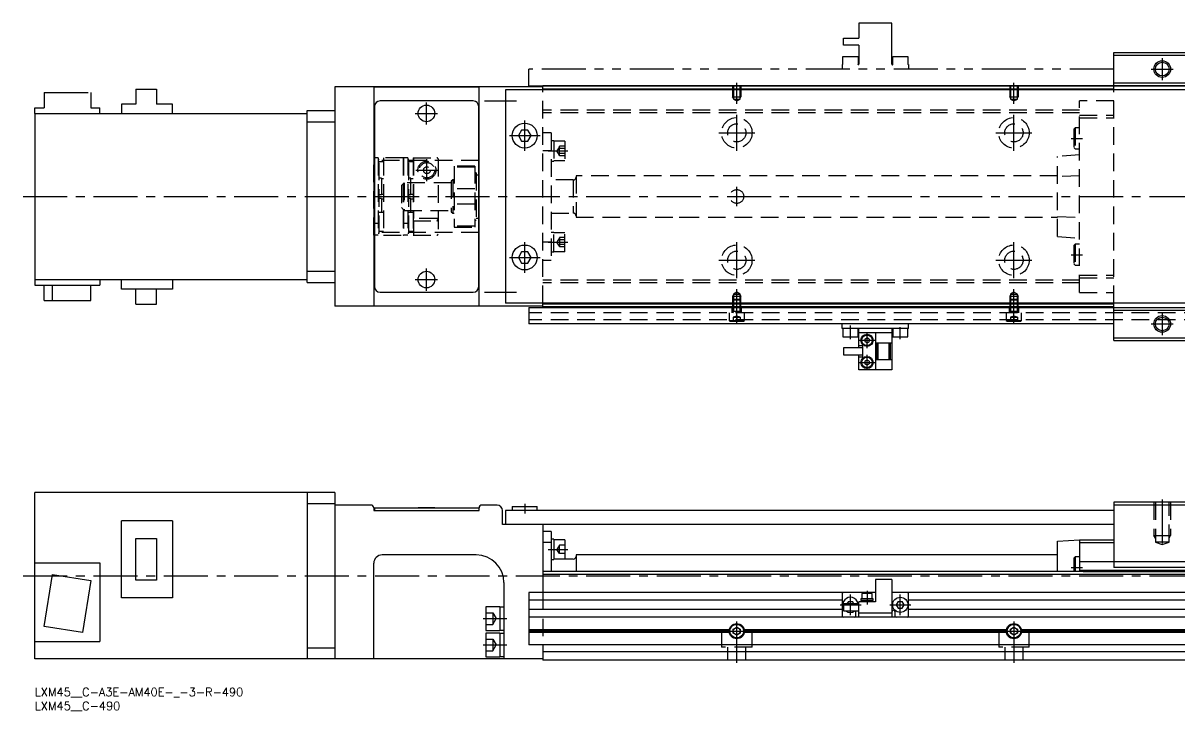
# Model space of a CAD drawing. Extents: x -4 to 827, y -8 to 240.
# Drawn here: x -4.2 to 413.2, y -8.3 to 240 of the extents above; entities that cross this region are included whole.
import ezdxf

# ---------------------------------------------------------------- set-up
doc = ezdxf.new("R2010")
doc.units = 0
doc.header["$LTSCALE"] = 0.5
for name, pattern in [('CENTER', [50.8, 31.75, -6.35, 6.35, -6.35]), ('DASHED', [19.05, 12.7, -6.35]), ('PHANTOM', [63.5, 31.75, -6.35, 6.35, -6.35, 6.35, -6.35])]:
    doc.linetypes.add(name, pattern=pattern)
for name, color, linetype in [('MSM_CENTER', 1, 'CENTER'), ('MSM_CONTINUOUS', 7, 'CONTINUOUS'), ('MSM_DASHED', 4, 'DASHED'), ('MSM_IMAGINARY', 6, 'PHANTOM'), ('MSM_NARROW', 5, 'CONTINUOUS'), ('MSM_PART_NUMBER', 7, 'CONTINUOUS')]:
    doc.layers.add(name, color=color, linetype=linetype)
doc.styles.get("Standard").update_dxf_attribs({"font": 'txt.shx', "height": 3, "bigfont": 'bigfont.shx'})

# ---------------------------------------------------------------- blocks, each defined once
blk = doc.blocks.new('*U8')
at = {"layer": 'MSM_PART_NUMBER'}
blk.add_text('LXM45__C-A3E-AM40E-_-3-R-490', height=3, dxfattribs=at).set_placement((0, -3))
blk = doc.blocks.new('*U9')
at = {"layer": 'MSM_PART_NUMBER'}
blk.add_text('LXM45__C-490', height=3, dxfattribs=at).set_placement((0, -8))

msp = doc.modelspace()

# ---------------------------------------------------------------- linework, layer by layer
at = {"layer": 'MSM_CENTER'}
for p, q in [((406.8, 227.38), (406.8, 219.38)), ((402.8, 223.38), (410.8, 223.38)), ((253.3, 210.87), (253.3, 218.38)), ((353.3, 210.87), (353.3, 218.38)), ((141.3, 203.38), (141.3, 211.38)), ((162.3, 211.88), (173.8, 211.88)), ((137.3, 207.38), (145.3, 207.38)), ((176.8, 193.88), (176.8, 204.88)), ((253.3, 193.88), (253.3, 206.88)), ((353.3, 193.88), (353.3, 206.88)), ((246.8, 200.38), (259.8, 200.38)), ((346.8, 200.38), (359.8, 200.38)), ((171.3, 199.38), (182.3, 199.38)), ((373.9, 198.38), (378, 198.38)), ((185.3, 193.83), (192.3, 193.83)), ((141.5, 182.88), (141.5, 190.88)), ((137.5, 186.88), (145.5, 186.88)), ((253.3, 173.88), (253.3, 180.88)), ((-4.2, 177.38), (687.3, 177.38)), ((176.8, 149.88), (176.8, 160.88)), ((185.3, 160.92), (192.3, 160.92)), ((253.3, 147.88), (253.3, 160.88)), ((353.3, 147.88), (353.3, 160.88)), ((171.3, 155.38), (182.3, 155.38)), ((373.9, 156.38), (378, 156.38)), ((141.3, 143.38), (141.3, 151.38)), ((246.8, 154.38), (259.8, 154.38)), ((346.8, 154.38), (359.8, 154.38)), ((137.3, 147.38), (145.3, 147.38)), ((162.3, 142.88), (173.8, 142.88)), ((253.3, 131.38), (253.3, 143.89)), ((353.3, 131.38), (353.3, 143.89)), ((406.8, 135.38), (406.8, 127.38)), ((294.3, 125.88), (294.3, 130.78)), ((312.3, 125.88), (312.3, 130.28)), ((402.8, 131.38), (410.8, 131.38)), ((297.49, 125.48), (303.11, 125.48)), ((300.3, 122.67), (300.3, 128.29)), ((297.49, 117.48), (303.11, 117.48)), ((300.3, 114.67), (300.3, 120.29)), ((406.8, 68), (406.8, 50.78)), ((141.3, 65.11), (141.3, 65)), ((176.8, 66.5), (176.8, 63)), ((185.3, 50), (192.3, 50)), ((373.9, 43.5), (378, 43.5)), ((-4.2, 40.5), (537.3, 40.5)), ((294.3, 26.25), (294.3, 33.75)), ((300.3, 35.1), (300.3, 30.1)), ((312.3, 26.25), (312.3, 33.75)), ((290.55, 30), (298.19, 30)), ((308.55, 30), (316.05, 30)), ((161.8, 25), (170.3, 25)), ((253.3, 9), (253.3, 24)), ((353.3, 24), (353.3, 9)), ((249.42, 20.5), (257.18, 20.5)), ((349.42, 20.5), (357.18, 20.5)), ((161.8, 15.5), (170.3, 15.5))]:
    msp.add_line(p, q, dxfattribs=at)
at = {"layer": 'MSM_CONTINUOUS'}
for p, q in [((389.3, 229.38), (470.3, 229.38)), ((389.3, 215.88), (389.3, 229.38)), ((389.3, 228.38), (470.3, 228.38)), ((673.3, 217.38), (183.3, 217.38)), ((183.3, 215.88), (183.3, 217.38)), ((389.3, 217.18), (183.3, 217.18)), ((389.3, 218.38), (470.3, 218.38)), ((389.3, 217.38), (470.3, 217.38)), ((108.3, 216.98), (108.3, 137.78)), ((183.3, 216.98), (108.3, 216.98)), ((122.3, 216.8), (122.3, 137.95)), ((160.3, 216.8), (122.3, 216.8)), ((160.3, 137.95), (160.3, 216.8)), ((684.8, 215.88), (169.8, 215.88)), ((169.8, 215.88), (169.8, 138.88)), ((389.3, 216.18), (183.3, 216.18)), ((122.6, 209.88), (122.6, 144.88)), ((158.2, 211.88), (124.6, 211.88)), ((160.2, 144.88), (160.2, 209.88)), ((0, 207.38), (0, 145.38)), ((0, 207.38), (98.3, 207.38)), ((98.3, 146.38), (98.3, 208.38)), ((98.3, 208.38), (108.3, 208.38)), ((122.6, 207.48), (122.3, 207.48)), ((98.3, 204.38), (108.3, 204.38)), ((122.6, 202.98), (122.3, 202.98)), ((175.65, 201.38), (174.49, 199.38)), ((177.95, 201.38), (175.65, 201.38)), ((179.11, 199.38), (177.95, 201.38)), ((174.49, 199.38), (175.65, 197.38)), ((175.65, 197.38), (177.95, 197.38)), ((177.95, 197.38), (179.11, 199.38)), ((122.6, 190.38), (122.3, 190.38)), ((160.3, 190.38), (160.2, 190.38)), ((160.3, 185.13), (160.2, 185.13)), ((160.2, 169.63), (160.3, 169.63)), ((122.6, 164.38), (122.3, 164.38)), ((160.3, 164.38), (160.2, 164.38)), ((175.65, 157.38), (174.49, 155.38)), ((174.49, 155.38), (175.65, 153.38)), ((177.95, 157.38), (175.65, 157.38)), ((179.11, 155.38), (177.95, 157.38)), ((177.95, 153.38), (179.11, 155.38)), ((98.3, 150.38), (108.3, 150.38)), ((122.6, 151.78), (122.3, 151.78)), ((160.3, 151.78), (160.2, 151.78)), ((175.65, 153.38), (177.95, 153.38)), ((0, 147.38), (98.3, 147.38)), ((23.5, 147.38), (23.5, 145.38)), ((31.35, 143.98), (31.35, 147.38)), ((49.7, 147.38), (49.7, 143.98)), ((98.3, 146.38), (108.3, 146.38)), ((122.3, 147.28), (122.6, 147.28)), ((0, 145.38), (23.5, 145.38)), ((3.4, 139.88), (3.4, 145.38)), ((6.37, 139.88), (6.37, 145.38)), ((20.2, 139.88), (20.2, 145.38)), ((49.7, 143.98), (31.35, 143.98)), ((36.47, 138.58), (36.47, 143.98)), ((43.93, 138.58), (43.93, 143.98)), ((124.6, 142.88), (158.2, 142.88)), ((3.4, 139.88), (20.2, 139.88)), ((36.47, 138.58), (43.93, 138.58)), ((183.3, 137.78), (108.3, 137.78)), ((122.3, 137.95), (160.3, 137.95)), ((684.8, 138.88), (169.8, 138.88)), ((183.3, 137.38), (183.3, 138.88)), ((389.3, 138.58), (183.3, 138.58)), ((389.3, 125.38), (389.3, 138.88)), ((178.3, 137.38), (470.3, 137.38)), ((178.3, 137.38), (178.3, 131.38)), ((389.3, 137.58), (183.3, 137.58)), ((389.3, 136.38), (470.3, 136.38)), ((389.3, 131.38), (178.3, 131.38)), ((291.3, 129.78), (291.3, 131.38)), ((315.3, 129.78), (291.3, 129.78)), ((291.55, 129.78), (291.55, 126.78)), ((297.05, 126.78), (297.05, 129.78)), ((297.3, 122.73), (297.3, 129.64)), ((309.3, 129.64), (309.3, 114.78)), ((309.55, 129.78), (309.55, 126.78)), ((315.05, 126.78), (315.05, 129.78)), ((315.3, 129.78), (315.3, 131.38)), ((291.55, 126.78), (297.05, 126.78)), ((309.3, 128.18), (297.3, 128.18)), ((300.3, 126.34), (299.55, 125.91)), ((299.55, 125.91), (299.55, 125.04)), ((301.05, 125.91), (300.3, 126.34)), ((301.05, 125.91), (301.05, 125.04)), ((303.3, 128.18), (303.3, 114.78)), ((309.55, 126.78), (315.05, 126.78)), ((389.3, 126.38), (470.3, 126.38)), ((389.3, 125.38), (470.3, 125.38)), ((291.8, 122.73), (291.8, 120.23)), ((298.8, 122.73), (291.8, 122.73)), ((298.8, 123.48), (297.3, 123.48)), ((298.8, 119.48), (298.8, 123.48)), ((299.55, 125.04), (300.3, 124.61)), ((300.3, 124.61), (301.05, 125.04)), ((309.3, 124.48), (303.3, 124.48)), ((303.8, 118.48), (303.8, 124.48)), ((304.3, 118.48), (304.3, 124.48)), ((308.3, 118.48), (308.3, 124.48)), ((308.8, 118.48), (308.8, 124.48)), ((291.8, 120.23), (298.8, 120.23)), ((297.3, 114.78), (297.3, 120.23)), ((297.3, 119.48), (298.8, 119.48)), ((300.3, 118.34), (299.55, 117.91)), ((299.55, 117.91), (299.55, 117.04)), ((299.55, 117.04), (300.3, 116.61)), ((301.05, 117.91), (300.3, 118.34)), ((300.3, 116.61), (301.05, 117.04)), ((301.05, 117.91), (301.05, 117.04)), ((309.3, 118.48), (303.3, 118.48)), ((309.3, 114.78), (297.3, 114.78)), ((0, 10.5), (0, 70.5)), ((108.3, 70.5), (0, 70.5)), ((98.3, 70.5), (98.3, 10.5)), ((108.3, 70.5), (108.3, 10.5)), ((389.3, 67), (389.3, 43.5)), ((470.3, 67), (389.3, 67)), ((108.3, 66.5), (98.3, 66.5)), ((121.3, 66), (108.3, 66)), ((122.3, 65), (122.3, 64)), ((122.3, 64), (160.3, 64)), ((122.6, 65), (160.2, 65)), ((122.6, 65), (122.6, 64)), ((138.3, 65.1), (144.3, 65.1)), ((138.3, 65.1), (138.3, 65)), ((144.3, 65), (144.3, 65.1)), ((160.2, 65), (160.2, 64)), ((160.3, 64), (160.3, 65)), ((166.8, 66), (161.3, 66)), ((168.8, 59), (168.8, 64)), ((169.8, 64), (169.8, 59)), ((389.3, 64), (169.8, 64)), ((172.3, 65.5), (172.3, 64)), ((172.3, 65.5), (181.3, 65.5)), ((181.3, 64), (181.3, 65.5)), ((470.3, 66), (389.3, 66)), ((31.35, 32.5), (31.35, 60.3)), ((49.7, 60.3), (31.35, 60.3)), ((49.7, 60.3), (49.7, 32.5)), ((389.3, 59), (168.8, 59)), ((183.3, 59), (183.3, 34.5)), ((186.3, 56.5), (183.3, 56.5)), ((186.3, 56.47), (186.3, 42)), ((36.47, 38.85), (36.47, 53.95)), ((36.47, 53.95), (43.93, 53.95)), ((43.93, 53.95), (43.93, 38.85)), ((186.3, 52.5), (183.3, 52.5)), ((187.3, 53.65), (186.3, 53.65)), ((187.3, 53.62), (187.3, 46.35)), ((191.3, 53.5), (187.3, 53.5)), ((191.3, 53.5), (191.3, 46.5)), ((369, 53), (377, 53.5)), ((369, 42), (369, 53)), ((377, 53.5), (389.3, 53.5)), ((377, 53.5), (377, 42)), ((377, 52.5), (389.3, 52.5)), ((159.3, 48), (125.3, 48)), ((186.3, 46.35), (187.3, 46.35)), ((194.3, 46.5), (187.28, 46.5)), ((195.3, 48), (195.3, 42)), ((369, 48), (195.3, 48)), ((375.4, 47.3), (374.9, 46.8)), ((374.9, 46.8), (374.9, 42)), ((377, 47.3), (375.4, 47.3)), ((375.4, 47.3), (375.4, 42)), ((0, 45.2), (23.5, 45.2)), ((23.5, 45.2), (23.5, 16.8)), ((122.3, 10.5), (122.3, 45)), ((422.3, 42), (183.3, 42)), ((482.6, 45.5), (377, 45.5)), ((422.3, 42.4), (377, 42.4)), ((378.3, 42), (422.3, 42)), ((470.3, 43.5), (389.3, 43.5)), ((3.4, 22.21), (6.37, 40.98)), ((6.37, 40.98), (20.2, 38.79)), ((20.2, 38.79), (17.23, 20.02)), ((43.93, 38.85), (36.47, 38.85)), ((169.3, 38), (169.3, 10.5)), ((422.3, 41), (183.3, 41)), ((309.3, 39.1), (303.3, 39.1)), ((303.3, 39.1), (303.3, 31.1)), ((309.3, 39.1), (309.3, 25.5)), ((178.3, 34.5), (178.3, 15.5)), ((303.3, 34.5), (178.3, 34.5)), ((291.3, 34), (291.3, 26)), ((298.4, 34.1), (298.4, 32.1)), ((302.2, 34.1), (298.4, 34.1)), ((302.2, 32.1), (302.2, 34.1)), ((428.3, 34.5), (309.3, 34.5)), ((315.3, 26), (315.3, 34)), ((49.7, 32.5), (31.35, 32.5)), ((167.8, 29.25), (162.8, 29.25)), ((162.8, 29.25), (162.8, 20.75)), ((167.8, 29.25), (167.8, 20.75)), ((291.3, 31.7), (178.3, 31.7)), ((291.3, 30.3), (291.12, 30)), ((291.12, 30), (291.3, 29.7)), ((297.3, 30.35), (291.8, 30.35)), ((291.8, 30.35), (291.8, 27.85)), ((293.58, 31.25), (293.06, 30.35)), ((293.58, 31.25), (295.02, 31.25)), ((295.54, 30.35), (295.02, 31.25)), ((303.3, 31.1), (297.3, 31.1)), ((297.3, 25.5), (297.3, 31.1)), ((298.1, 32.1), (298.1, 31.6)), ((302.5, 32.1), (298.1, 32.1)), ((302.5, 31.6), (298.1, 31.6)), ((298.3, 31.6), (298.3, 31.1)), ((302.3, 31.1), (302.3, 31.6)), ((302.5, 31.6), (302.5, 32.1)), ((311.58, 31.25), (310.86, 30)), ((310.86, 30), (311.58, 28.75)), ((311.58, 31.25), (313.02, 31.25)), ((313.74, 30), (313.02, 31.25)), ((313.02, 28.75), (313.74, 30)), ((416.3, 31.7), (315.3, 31.7)), ((315.48, 30), (315.3, 30.3)), ((315.3, 29.7), (315.48, 30)), ((169.3, 29.15), (167.8, 29.15)), ((291.3, 28.3), (178.3, 28.3)), ((678.3, 25.5), (178.3, 25.5)), ((291.8, 27.85), (297.3, 27.85)), ((296.3, 26), (296.3, 27.6)), ((297.3, 27.15), (309.3, 27.15)), ((297.3, 27.1), (309.3, 27.1)), ((297.35, 27.15), (297.35, 27.1)), ((309.25, 27.15), (309.25, 27.1)), ((310.3, 27.6), (310.3, 26)), ((311.58, 28.75), (313.02, 28.75)), ((416.3, 28.3), (315.3, 28.3)), ((17.23, 20.02), (3.4, 22.21)), ((250.6, 21), (178.3, 21)), ((252.05, 21.22), (253.3, 21.94)), ((252.05, 19.78), (252.05, 21.22)), ((253.3, 21.94), (254.55, 21.22)), ((254.55, 21.22), (254.55, 19.78)), ((350.6, 21), (256, 21)), ((352.05, 21.22), (353.3, 21.94)), ((352.05, 19.78), (352.05, 21.22)), ((353.3, 21.94), (354.55, 21.22)), ((354.55, 21.22), (354.55, 19.78)), ((450.6, 21), (356, 21)), ((0, 16.8), (23.5, 16.8)), ((162.8, 20.75), (167.8, 20.75)), ((167.8, 19.75), (162.8, 19.75)), ((162.8, 19.75), (162.8, 11.25)), ((167.8, 20.85), (169.3, 20.85)), ((167.8, 19.75), (167.8, 11.25)), ((169.3, 19.65), (167.8, 19.65)), ((250.55, 20.5), (178.3, 20.5)), ((250.6, 20), (178.3, 20)), ((253.3, 19.06), (252.05, 19.78)), ((254.55, 19.78), (253.3, 19.06)), ((350.6, 20), (256, 20)), ((350.55, 20.5), (256.05, 20.5)), ((353.3, 19.06), (352.05, 19.78)), ((354.55, 19.78), (353.3, 19.06)), ((450.6, 20), (356, 20)), ((450.55, 20.5), (356.05, 20.5)), ((98.3, 14.5), (108.3, 14.5)), ((678.3, 15.5), (178.3, 15.5)), ((183.3, 15.5), (183.3, 10)), ((673.3, 13), (183.3, 13)), ((183.3, 10.5), (0, 10.5)), ((162.8, 11.25), (167.8, 11.25)), ((167.8, 11.35), (169.3, 11.35)), ((673.3, 10), (183.3, 10))]:
    msp.add_line(p, q, dxfattribs=at)
for centre, radius in [((406.8, 223.38), 2.46), ((141.3, 207.38), 3), ((176.8, 199.38), 4.5), ((176.8, 155.38), 4.5), ((141.3, 147.38), 3), ((406.8, 131.38), 2.46), ((300.3, 125.48), 2.2), ((300.3, 125.48), 1.9), ((300.3, 117.48), 2.2), ((300.3, 117.48), 1.9), ((312.3, 30), 2.75), ((253.3, 20.5), 2.75), ((253.3, 20.5), 2.45), ((253.3, 20.5), 1.25), ((353.3, 20.5), 2.75), ((353.3, 20.5), 2.45), ((353.3, 20.5), 1.25)]:
    msp.add_circle(centre, radius, dxfattribs=at)
for centre, radius, start, end in [((124.6, 209.88), 2, 90, 180), ((158.2, 209.88), 2, 0, 90), ((124.6, 144.88), 2, 180, 270), ((158.2, 144.88), 2, 270, 0), ((297.05, 129.24), 0.531, 67.7887, 89.707), ((297.2, 129.65), 0.0991, 355.8281, 61.8151), ((309.4, 129.65), 0.0991, 118.1849, 184.1719), ((309.55, 129.24), 0.531, 90.293, 112.2113), ((121.3, 65), 1, 0, 90), ((161.3, 65), 1, 90.3138, 180), ((166.77, 63.97), 2.03, 0.8442, 89.1558), ((125.3, 45), 3, 90, 180), ((159.3, 38), 10, 0, 90), ((194.3, 47.5), 1, 270, 0), ((291.8, 34), 0.5, 90, 180), ((314.8, 34), 0.5, 0, 90), ((294.3, 30), 2.75, 7.312, 204.62), ((291.8, 26), 0.5, 180, 270), ((294.3, 30), 2.75, 231.4273, 308.5727), ((295.8, 26), 0.5, 270, 0), ((296.8, 27.6), 0.5, 150, 180), ((296.78, 27.59), 0.517, 4.3661, 29.8325), ((309.8, 27.6), 0.5, 0, 180), ((310.8, 26), 0.5, 180, 270), ((314.8, 26), 0.5, 270, 0)]:
    msp.add_arc(centre, radius, start, end, dxfattribs=at)
at = {"layer": 'MSM_DASHED'}
for p, q in [((251.8, 217.38), (251.8, 213.38)), ((252.07, 217.38), (252.07, 212.58)), ((254.53, 212.58), (254.53, 217.38)), ((254.8, 217.38), (254.8, 213.38)), ((351.8, 217.38), (351.8, 213.38)), ((352.07, 217.38), (352.07, 212.58)), ((354.53, 212.58), (354.53, 217.38)), ((354.8, 217.38), (354.8, 213.38)), ((122.3, 216.8), (122.3, 216.98)), ((183.3, 138.88), (183.3, 215.88)), ((251.8, 213.38), (254.8, 213.38)), ((252.07, 212.91), (251.8, 213.38)), ((254.53, 212.91), (254.8, 213.38)), ((351.8, 213.38), (354.8, 213.38)), ((352.07, 212.91), (351.8, 213.38)), ((354.53, 212.91), (354.8, 213.38)), ((389.3, 138.88), (389.3, 215.88)), ((252.07, 212.58), (253.3, 211.87)), ((252.07, 212.58), (254.53, 212.58)), ((253.3, 211.87), (254.53, 212.58)), ((352.07, 212.58), (354.53, 212.58)), ((352.07, 212.58), (353.3, 211.87)), ((353.3, 211.87), (354.53, 212.58)), ((377, 142.78), (377, 211.98)), ((389.3, 211.98), (377, 211.98)), ((377, 208.52), (183.3, 208.52)), ((377, 207.63), (183.3, 207.63)), ((377, 206.73), (389.3, 206.73)), ((377, 205.73), (389.3, 205.73)), ((186.3, 200.38), (183.3, 200.38)), ((186.3, 200.38), (186.3, 154.38)), ((375.4, 202.18), (374.9, 201.68)), ((374.9, 201.68), (374.9, 195.08)), ((377, 202.18), (375.4, 202.18)), ((375.4, 202.18), (375.4, 194.58)), ((187.3, 197.48), (186.3, 197.48)), ((187.3, 197.48), (187.3, 190.18)), ((191.3, 197.33), (187.3, 197.33)), ((191.3, 197.33), (191.3, 190.33)), ((186.3, 193.9), (183.3, 193.9)), ((189.3, 195.33), (188.43, 193.83)), ((189.3, 192.33), (188.43, 193.83)), ((189.3, 192.1), (189.3, 195.56)), ((191.3, 195.56), (189.3, 195.56)), ((191.3, 194.7), (189.3, 194.7)), ((191.3, 192.96), (189.3, 192.96)), ((191.3, 192.1), (189.3, 192.1)), ((377, 192.38), (369, 191.82)), ((374.9, 195.08), (375.4, 194.58)), ((375.4, 194.58), (377, 194.58)), ((122.4, 191.35), (122.3, 191.24)), ((122.3, 163.48), (122.3, 191.28)), ((123.9, 191.35), (122.4, 191.35)), ((122.4, 191.35), (122.4, 167.8)), ((160.2, 190.38), (122.6, 190.38)), ((123.9, 191.35), (123.9, 163.41)), ((124.3, 190.58), (123.9, 190.58)), ((124.3, 164.18), (124.3, 190.58)), ((125.8, 189.85), (124.3, 189.85)), ((132.9, 191.38), (125.8, 191.38)), ((125.8, 191.38), (125.8, 163.38)), ((133, 191.28), (132.9, 191.38)), ((132.9, 191.38), (132.9, 163.38)), ((133.1, 191.35), (133, 191.24)), ((133, 191.28), (133, 163.48)), ((134.6, 191.35), (133.1, 191.35)), ((133.1, 191.35), (133.1, 167.8)), ((134.6, 191.35), (134.6, 163.41)), ((135, 190.58), (134.6, 190.58)), ((135, 164.18), (135, 190.58)), ((136.5, 189.85), (135, 189.85)), ((136.5, 191.27), (136.6, 191.37)), ((136.5, 191.27), (136.5, 163.48)), ((136.6, 191.37), (145.1, 191.37)), ((136.6, 191.37), (136.6, 169.45)), ((145.5, 190.97), (145.5, 163.78)), ((151.3, 188.38), (151.3, 166.38)), ((158.8, 188.38), (151.3, 188.38)), ((158.8, 188.01), (151.3, 188.01)), ((158.8, 188.38), (158.8, 166.38)), ((186.3, 190.18), (187.3, 190.18)), ((187.3, 190.33), (191.3, 190.33)), ((369, 162.93), (369, 191.82)), ((125.05, 183.99), (124.3, 183.99)), ((125.05, 183.99), (125.05, 178.09)), ((125.8, 183.79), (125.05, 183.79)), ((135.75, 183.99), (135, 183.99)), ((135.75, 178.09), (135.75, 183.99)), ((136.5, 183.79), (135.75, 183.79)), ((159.3, 185.88), (158.8, 185.88)), ((159.3, 185.88), (159.3, 168.88)), ((160.2, 185.13), (159.3, 185.13)), ((195.3, 184.88), (195.3, 169.88)), ((369, 184.88), (195.3, 184.88)), ((377, 184.86), (369, 184.61)), ((133.3, 182.38), (132.3, 181.38)), ((132.3, 181.38), (132.3, 173.38)), ((150.3, 182.38), (133.3, 182.38)), ((133.3, 182.38), (133.3, 172.38)), ((150.8, 183.38), (150.3, 182.88)), ((150.3, 182.88), (150.3, 171.88)), ((150.8, 183.38), (150.8, 171.38)), ((151.3, 183.38), (150.8, 183.38)), ((158.8, 180.17), (151.3, 180.17)), ((194.3, 183.38), (186.3, 183.38)), ((194.3, 183.38), (194.3, 171.38)), ((124.3, 178.09), (125.05, 178.09)), ((125.05, 176.67), (124.3, 176.67)), ((125.05, 178.29), (125.8, 178.29)), ((125.05, 176.67), (125.05, 171.61)), ((125.8, 176.47), (125.05, 176.47)), ((135, 178.09), (135.75, 178.09)), ((135.75, 176.67), (135, 176.67)), ((135.75, 178.29), (136.5, 178.29)), ((135.75, 171.61), (135.75, 176.67)), ((136.5, 176.47), (135.75, 176.47)), ((125.8, 171.61), (124.3, 171.61)), ((132.3, 173.38), (133.3, 172.38)), ((133.3, 172.38), (150.3, 172.38)), ((136.5, 171.61), (135, 171.61)), ((150.3, 171.88), (150.8, 171.38)), ((150.8, 171.38), (151.3, 171.38)), ((158.8, 174.58), (151.3, 174.58)), ((186.3, 171.38), (194.3, 171.38)), ((122.3, 167.9), (122.4, 167.8)), ((122.4, 167.8), (123.9, 167.8)), ((133, 167.9), (133.1, 167.8)), ((133.1, 167.8), (134.6, 167.8)), ((136.6, 169.45), (136.5, 169.51)), ((136.5, 168.71), (136.6, 168.65)), ((145.1, 169.45), (136.6, 169.45)), ((136.6, 168.65), (145.1, 168.65)), ((136.6, 168.65), (136.6, 163.38)), ((158.8, 168.88), (159.3, 168.88)), ((159.3, 169.63), (160.2, 169.63)), ((195.3, 169.88), (369, 169.88)), ((232.5, 169.89), (241.8, 169.89)), ((369, 170.14), (377, 169.89)), ((122.4, 163.41), (122.3, 163.52)), ((123.9, 163.41), (122.4, 163.41)), ((160.2, 164.38), (122.6, 164.38)), ((123.9, 164.18), (124.3, 164.18)), ((124.3, 164.91), (125.8, 164.91)), ((125.8, 163.38), (132.9, 163.38)), ((132.9, 163.38), (133, 163.48)), ((133.1, 163.41), (133, 163.52)), ((134.6, 163.41), (133.1, 163.41)), ((134.6, 164.18), (135, 164.18)), ((135, 164.91), (136.5, 164.91)), ((136.5, 163.48), (136.6, 163.38)), ((136.6, 163.38), (145.1, 163.38)), ((158.8, 166.74), (151.3, 166.74)), ((151.3, 166.38), (158.8, 166.38)), ((186.3, 164.57), (187.3, 164.57)), ((187.3, 157.27), (187.3, 164.57)), ((187.3, 164.42), (191.3, 164.42)), ((191.3, 157.42), (191.3, 164.42)), ((369, 162.93), (377, 162.38)), ((186.3, 160.85), (183.3, 160.85)), ((189.3, 162.42), (188.43, 160.92)), ((189.3, 159.42), (188.43, 160.92)), ((189.3, 162.65), (189.3, 159.19)), ((191.3, 162.65), (189.3, 162.65)), ((191.3, 161.79), (189.3, 161.79)), ((191.3, 160.05), (189.3, 160.05)), ((191.3, 159.19), (189.3, 159.19)), ((375.4, 160.18), (374.9, 159.68)), ((374.9, 159.68), (374.9, 153.08)), ((377, 160.18), (375.4, 160.18)), ((375.4, 160.18), (375.4, 152.58)), ((187.3, 157.27), (186.3, 157.27)), ((191.3, 157.42), (187.3, 157.42)), ((183.3, 154.38), (186.3, 154.38)), ((374.9, 153.08), (375.4, 152.58)), ((375.4, 152.58), (377, 152.58)), ((377, 147.13), (183.3, 147.13)), ((377, 146.23), (183.3, 146.23)), ((377, 149.03), (389.3, 149.03)), ((377, 148.03), (389.3, 148.03)), ((253.3, 142.89), (252.07, 142.18)), ((252.07, 142.18), (252.07, 135.84)), ((252.07, 142.18), (254.53, 142.18)), ((254.53, 142.18), (253.3, 142.89)), ((254.53, 135.84), (254.53, 142.18)), ((353.3, 142.89), (352.07, 142.18)), ((352.07, 142.18), (352.07, 135.84)), ((352.07, 142.18), (354.53, 142.18)), ((354.53, 142.18), (353.3, 142.89)), ((354.53, 135.84), (354.53, 142.18)), ((377, 142.78), (389.3, 142.78)), ((122.3, 137.95), (122.3, 137.78)), ((252.07, 141.84), (251.8, 141.38)), ((251.8, 141.38), (251.8, 135.38)), ((251.8, 141.38), (254.8, 141.38)), ((252.07, 140.38), (251.8, 140.1)), ((251.8, 140.1), (254.8, 140.1)), ((252.07, 140.38), (254.53, 140.38)), ((254.53, 141.84), (254.8, 141.38)), ((254.8, 140.1), (254.53, 140.38)), ((254.8, 135.38), (254.8, 141.38)), ((352.07, 141.84), (351.8, 141.38)), ((351.8, 141.38), (351.8, 135.38)), ((351.8, 141.38), (354.8, 141.38)), ((352.07, 140.38), (351.8, 140.1)), ((351.8, 140.1), (354.8, 140.1)), ((352.07, 140.38), (354.53, 140.38)), ((354.53, 141.84), (354.8, 141.38)), ((354.8, 140.1), (354.53, 140.38)), ((354.8, 135.38), (354.8, 141.38)), ((678.3, 135.38), (178.3, 135.38)), ((250.55, 135.38), (250.55, 132.68)), ((251.55, 137.38), (251.55, 135.38)), ((254.8, 135.84), (251.8, 135.84)), ((252.07, 135.84), (251.8, 135.38)), ((253.3, 134.21), (252.05, 133.88)), ((252.05, 133.88), (252.05, 132.38)), ((252.05, 133.88), (254.55, 133.88)), ((254.55, 133.88), (253.3, 134.21)), ((253.3, 133.88), (253.3, 132.38)), ((254.53, 135.84), (254.8, 135.38)), ((254.55, 133.88), (254.55, 132.38)), ((255.05, 135.38), (255.05, 137.38)), ((256.05, 132.68), (256.05, 135.38)), ((350.55, 135.38), (350.55, 132.68)), ((351.55, 137.38), (351.55, 135.38)), ((354.8, 135.84), (351.8, 135.84)), ((352.07, 135.84), (351.8, 135.38)), ((353.3, 134.21), (352.05, 133.88)), ((352.05, 133.88), (352.05, 132.38)), ((352.05, 133.88), (354.55, 133.88)), ((354.55, 133.88), (353.3, 134.21)), ((353.3, 133.88), (353.3, 132.38)), ((354.53, 135.84), (354.8, 135.38)), ((354.55, 133.88), (354.55, 132.38)), ((355.05, 135.38), (355.05, 137.38)), ((356.05, 132.68), (356.05, 135.38)), ((678.3, 132.88), (178.3, 132.88)), ((250.55, 132.68), (250.85, 132.38)), ((250.55, 132.68), (256.05, 132.68)), ((250.85, 132.38), (255.75, 132.38)), ((255.75, 132.38), (256.05, 132.68)), ((350.55, 132.68), (350.85, 132.38)), ((350.55, 132.68), (356.05, 132.68)), ((350.85, 132.38), (355.75, 132.38)), ((355.75, 132.38), (356.05, 132.68)), ((403.8, 67), (403.8, 55)), ((404.34, 67), (404.34, 52.6)), ((409.26, 52.6), (409.26, 67)), ((409.8, 67), (409.8, 55)), ((403.8, 55), (409.8, 55)), ((404.34, 54.06), (403.8, 55)), ((409.26, 54.06), (409.8, 55)), ((189.3, 51.5), (188.43, 50)), ((189.3, 48.5), (189.3, 51.5)), ((191.3, 51.5), (189.3, 51.5)), ((404.34, 52.6), (406.8, 51.78)), ((409.26, 52.6), (404.34, 52.6)), ((406.8, 51.78), (409.26, 52.6)), ((189.3, 48.5), (188.43, 50)), ((189.3, 50), (191.3, 50)), ((191.3, 48.5), (189.3, 48.5)), ((183.3, 34.5), (183.3, 15.5)), ((162.8, 27.13), (165.3, 27.13)), ((165.3, 27.13), (165.3, 22.88)), ((165.3, 27.13), (166.53, 25)), ((162.8, 25), (165.3, 25)), ((162.8, 22.88), (165.3, 22.88)), ((165.3, 22.88), (166.53, 25)), ((247.8, 21), (247.8, 14.7)), ((258.8, 14.7), (258.8, 21)), ((347.8, 21), (347.8, 14.7)), ((358.8, 14.7), (358.8, 21)), ((162.8, 17.63), (165.3, 17.63)), ((165.3, 17.63), (165.3, 13.38)), ((165.3, 17.63), (166.53, 15.5)), ((162.8, 15.5), (165.3, 15.5)), ((162.8, 13.38), (165.3, 13.38)), ((165.3, 13.38), (166.53, 15.5)), ((258.8, 14.7), (247.8, 14.7)), ((250, 14.7), (250, 10)), ((256.6, 10), (256.6, 14.7)), ((358.8, 14.7), (347.8, 14.7)), ((350, 14.7), (350, 10)), ((356.6, 10), (356.6, 14.7))]:
    msp.add_line(p, q, dxfattribs=at)
for centre, radius in [((253.3, 200.38), 5.5), ((353.3, 200.38), 5.5), ((253.3, 200.38), 3.3), ((353.3, 200.38), 3.3), ((141.5, 186.88), 3.25), ((141.5, 186.88), 2.75), ((141.5, 186.88), 1.23), ((253.3, 177.38), 2.5), ((253.3, 154.38), 5.5), ((353.3, 154.38), 5.5), ((253.3, 154.38), 3.3), ((353.3, 154.38), 3.3)]:
    msp.add_circle(centre, radius, dxfattribs=at)
for centre, radius, start, end in [((145.1, 190.97), 0.4, 0.0053, 89.957), ((194.3, 184.38), 1, 270, 0), ((194.3, 170.38), 1, 0, 90), ((145.12, 169.89), 0.441, 267.2979, 328.6423), ((145.1, 169.05), 0.4, 270, 0), ((145.1, 163.78), 0.4, 270, 0)]:
    msp.add_arc(centre, radius, start, end, dxfattribs=at)
at = {"layer": 'MSM_IMAGINARY'}
for p, q in [((297.3, 239.98), (297.3, 234.53)), ((309.3, 239.98), (297.3, 239.98)), ((309.3, 225.11), (309.3, 239.98)), ((291.8, 232.03), (291.8, 234.53)), ((291.8, 234.53), (297.3, 234.53)), ((297.3, 232.03), (291.8, 232.03)), ((297.3, 232.03), (297.3, 225.11)), ((291.55, 227.98), (297.05, 227.98)), ((291.55, 224.98), (291.55, 227.98)), ((297.05, 227.98), (297.05, 224.98)), ((309.55, 227.98), (315.05, 227.98)), ((309.55, 224.98), (309.55, 227.98)), ((315.05, 227.98), (315.05, 224.98)), ((178.3, 217.38), (178.3, 223.38)), ((389.3, 223.38), (178.3, 223.38)), ((291.3, 224.98), (291.3, 223.38)), ((291.55, 224.98), (291.3, 224.98)), ((315.3, 224.98), (315.05, 224.98)), ((315.3, 224.98), (315.3, 223.38)), ((178.3, 217.38), (183.3, 217.38)), ((3.4, 214.88), (3.4, 209.38)), ((3.4, 214.88), (20.2, 214.88)), ((20.2, 214.88), (20.2, 209.38)), ((36.47, 216.18), (36.47, 210.78)), ((36.47, 216.18), (43.93, 216.18)), ((43.93, 216.18), (43.93, 210.78)), ((0, 209.38), (3.4, 209.38)), ((0, 207.38), (0, 209.38)), ((20.2, 209.38), (23.5, 209.38)), ((23.5, 207.38), (23.5, 209.38)), ((31.35, 210.78), (31.35, 207.38)), ((36.47, 210.78), (31.35, 210.78)), ((49.7, 210.78), (43.93, 210.78)), ((49.7, 207.38), (49.7, 210.78))]:
    msp.add_line(p, q, dxfattribs=at)
for centre, radius, start, end in [((297.06, 225.45), 0.475, 268.452, 292.8578), ((297.2, 225.1), 0.0991, 298.1849, 4.1719), ((309.4, 225.1), 0.0991, 175.8281, 241.8151), ((309.54, 225.45), 0.475, 247.1422, 271.548)]:
    msp.add_arc(centre, radius, start, end, dxfattribs=at)
at = {"layer": 'MSM_NARROW'}
for centre in [(406.8, 223.38), (406.8, 131.38)]:
    msp.add_circle(centre, 3, dxfattribs=at)

# ---------------------------------------------------------------- block references
at = {"layer": 'MSM_CONTINUOUS'}
for name in ['*U8', '*U9']:
    msp.add_blockref(name, (0, 0), dxfattribs=at)

doc.saveas('drawing.dxf')
